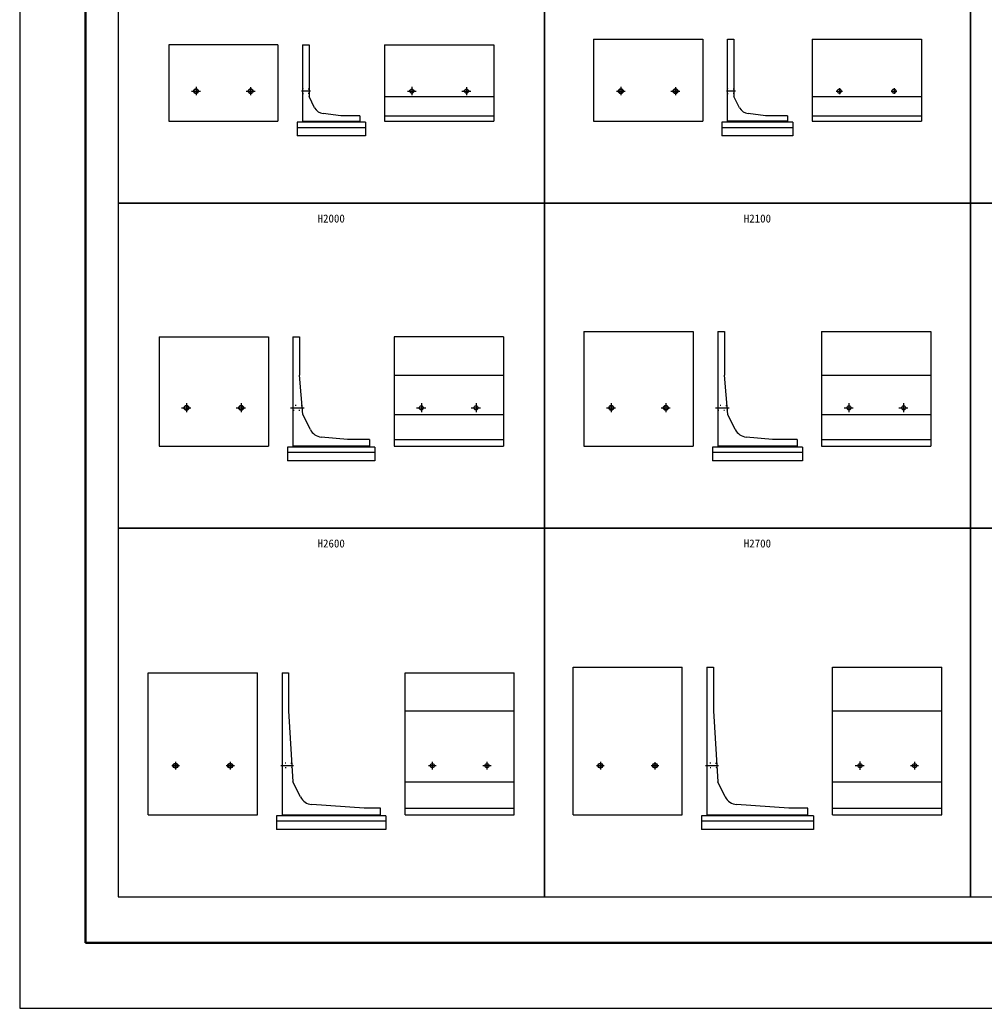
# Model space of a CAD drawing. Units: millimetres, scale not verified. Extents: x -50400 to 50400, y -17820 to 17820.
# Drawn here: x -50400 to -32750, y -17820 to 279 of the extents above; entities that cross this region are included whole.
import ezdxf
from ezdxf.enums import TextEntityAlignment as Align

# ---------------------------------------------------------------- set-up
doc = ezdxf.new("R2010")
doc.units = ezdxf.units.MM
doc.header["$LTSCALE"] = 60
doc.linetypes.add('DOTTED', pattern=[1.75, 0.25, -1.5])
doc.linetypes.add('LONG_DASHED_DOTTED', pattern=[15.25, 12, -1.5, 0.25, -1.5])
for name, color, linetype, lineweight in [('0-0_CENTER', 7, 'LONG_DASHED_DOTTED', 25), ('0-2_Defpoints', 5, 'Continuous', 25), ('0-4_HYO', 3, 'Continuous', 25), ('0-6_OUTLINE', 1, 'Continuous', 25), ('0-7_OUTLINE2', 4, 'DOTTED', 25), ('0-8_TXT', 7, 'Continuous', 25), ('0-9_WAKU', 3, 'Continuous', 25)]:
    doc.layers.add(name, color=color, linetype=linetype, lineweight=lineweight)
doc.styles.add('ＭＳ ゴシック', font='')
doc.styles.get('ＭＳ ゴシック').set_extended_font_data('MS Gothic')

msp = doc.modelspace()

# ---------------------------------------------------------------- linework, layer by layer
at = {"layer": '0-0_CENTER'}
for p, q in [((-47256.92, -1027.39), (-47094.09, -1027.39)), ((-47175, -951.62), (-47175, -1103.96)), ((-46257.19, -1027.39), (-46093.69, -1027.39)), ((-46175, -952.82), (-46175, -1102.28)), ((-45077.72, -1027.39), (-45243.75, -1027.39)), ((-43306.92, -1027.39), (-43144.09, -1027.39)), ((-43225, -951.62), (-43225, -1103.96)), ((-42307.19, -1027.39), (-42143.69, -1027.39)), ((-42225, -952.82), (-42225, -1102.28)), ((-39481.92, -1027.39), (-39319.09, -1027.39)), ((-39400, -951.62), (-39400, -1103.96)), ((-38482.19, -1027.39), (-38318.69, -1027.39)), ((-38400, -952.82), (-38400, -1102.28)), ((-37302.72, -1027.39), (-37468.75, -1027.39)), ((-35459.6, -1027.39), (-35346.14, -1027.39)), ((-35400, -972.54), (-35400, -1086)), ((-34454.33, -1027.39), (-34348.7, -1027.39)), ((-34400, -973.1), (-34400, -1078.32)), ((-47438.39, -6827.39), (-47271.1, -6827.39)), ((-47350, -6743.03), (-47350, -6904.89)), ((-46438.39, -6827.39), (-46271.1, -6827.39)), ((-46350, -6743.03), (-46350, -6904.89)), ((-45443.32, -6827.39), (-45193.46, -6827.39)), ((-43138.39, -6827.39), (-42971.1, -6827.39)), ((-43050, -6743.03), (-43050, -6904.89)), ((-42138.39, -6827.39), (-41971.1, -6827.39)), ((-42050, -6743.03), (-42050, -6904.89)), ((-39663.39, -6827.39), (-39496.1, -6827.39)), ((-39575, -6743.03), (-39575, -6904.89)), ((-38663.39, -6827.39), (-38496.1, -6827.39)), ((-38575, -6743.03), (-38575, -6904.89)), ((-37668.32, -6827.39), (-37418.46, -6827.39)), ((-35313.39, -6827.39), (-35146.1, -6827.39)), ((-35225, -6743.03), (-35225, -6904.89)), ((-34313.39, -6827.39), (-34146.1, -6827.39)), ((-34225, -6743.03), (-34225, -6904.89)), ((-47619.33, -13377.39), (-47478.26, -13377.39)), ((-47550, -13307.1), (-47550, -13450.43)), ((-46623.17, -13377.39), (-46472.3, -13377.39)), ((-46550, -13305.58), (-46550, -13449.12)), ((-45623.61, -13377.39), (-45387.97, -13377.39)), ((-42919.33, -13377.39), (-42778.26, -13377.39)), ((-42850, -13307.1), (-42850, -13450.43)), ((-41923.17, -13377.39), (-41772.3, -13377.39)), ((-41850, -13305.58), (-41850, -13449.12)), ((-39847.33, -13377.39), (-39705.51, -13377.39)), ((-39775, -13308.9), (-39775, -13447.92)), ((-38844.71, -13377.39), (-38705.03, -13377.39)), ((-38775, -13312.72), (-38775, -13447.43)), ((-37848.61, -13377.39), (-37612.97, -13377.39)), ((-35110.24, -13377.39), (-34944.52, -13377.39)), ((-35025, -13304.37), (-35025, -13454.16)), ((-34098, -13377.39), (-33950.28, -13377.39)), ((-34025, -13307.83), (-34025, -13448.16))]:
    msp.add_line(p, q, dxfattribs=at)
at = {"layer": '0-2_Defpoints'}
msp.add_lwpolyline([(-50400, -17820), (0, -17820), (0, 17820), (-50400, 17820)], close=True, dxfattribs=at)
at = {"layer": '0-4_HYO'}
for points in [[(-48600, -3077.39), (-40800, -3077.39), (-40800, 2072.61), (-48600, 2072.61)], [(-40800, -3077.39), (-33000, -3077.39), (-33000, 2072.61), (-40800, 2072.61)], [(-33000, -3077.39), (-25200, -3077.39), (-25200, 2072.61), (-33000, 2072.61)], [(-48600, -9027.39), (-40800, -9027.39), (-40800, -3077.39), (-48600, -3077.39)], [(-40800, -9027.39), (-33000, -9027.39), (-33000, -3077.39), (-40800, -3077.39)], [(-33000, -9027.39), (-25200, -9027.39), (-25200, -3077.39), (-33000, -3077.39)], [(-48600, -15777.39), (-40800, -15777.39), (-40800, -9027.39), (-48600, -9027.39)], [(-40800, -15777.39), (-33000, -15777.39), (-33000, -9027.39), (-40800, -9027.39)], [(-33000, -15777.39), (-25200, -15777.39), (-25200, -9027.39), (-33000, -9027.39)]]:
    msp.add_lwpolyline(points, close=True, dxfattribs=at)
at = {"layer": '0-6_OUTLINE'}
for p, q in [((-45675, -177.39), (-45675, -1577.39)), ((-45225, -177.39), (-45105, -177.39)), ((-45225, -177.39), (-45225, -1597.39)), ((-45105, -177.39), (-45105, -1127.39)), ((-43725, -177.39), (-41725, -177.39)), ((-43725, -177.39), (-43725, -1577.39)), ((-41725, -177.39), (-41725, -1577.39)), ((-39900, -77.39), (-39900, -1577.39)), ((-39900, -77.39), (-37900, -77.39)), ((-37900, -77.39), (-37900, -1577.39)), ((-37450, -77.39), (-37330, -77.39)), ((-37450, -1597.39), (-37450, -77.39)), ((-37330, -77.39), (-37330, -1127.39)), ((-35900, -77.39), (-35900, -1577.39)), ((-35900, -77.39), (-33900, -77.39)), ((-33900, -77.39), (-33900, -1577.39)), ((-45003.36, -1330.66), (-45105, -1127.39)), ((-43725, -1127.39), (-41725, -1127.39)), ((-37228.36, -1330.66), (-37330, -1127.39)), ((-35900, -1127.39), (-33900, -1127.39)), ((-44525, -1477.39), (-44847.58, -1439.88)), ((-36750, -1477.39), (-37072.58, -1439.88)), ((-47675, -1577.39), (-45675, -1577.39)), ((-45225, -1577.39), (-44175, -1577.39)), ((-44175, -1477.39), (-44525, -1477.39)), ((-44175, -1477.39), (-44175, -1597.39)), ((-44075, -1597.39), (-44075, -1847.39)), ((-43725, -1477.39), (-41725, -1477.39)), ((-43725, -1577.39), (-41725, -1577.39)), ((-39900, -1577.39), (-37900, -1577.39)), ((-36350, -1577.39), (-37450, -1577.39)), ((-36350, -1477.39), (-36750, -1477.39)), ((-36350, -1477.39), (-36350, -1597.39)), ((-36250, -1597.39), (-36250, -1847.39)), ((-35900, -1477.39), (-33900, -1477.39)), ((-35900, -1577.39), (-33900, -1577.39)), ((-44075, -1697.39), (-45325, -1697.39)), ((-36250, -1697.39), (-37550, -1697.39)), ((-44075, -1847.39), (-45325, -1847.39)), ((-36250, -1847.39), (-37550, -1847.39)), ((-40075, -5427.39), (-40075, -7527.39)), ((-37625, -5427.39), (-37505, -5427.39)), ((-37625, -5427.39), (-37625, -7547.39)), ((-37505, -5427.39), (-37505, -6227.39)), ((-35725, -5427.39), (-35725, -7527.39)), ((-35725, -5427.39), (-33725, -5427.39)), ((-33725, -5427.39), (-33725, -7527.39)), ((-47850, -5527.39), (-47850, -7527.39)), ((-45400, -5527.39), (-45400, -7547.39)), ((-43550, -5527.39), (-43550, -7527.39)), ((-41550, -5527.39), (-43550, -5527.39)), ((-41550, -5527.39), (-41550, -7527.39)), ((-43550, -6227.39), (-41550, -6227.39)), ((-37445, -6947.39), (-37505, -6227.39)), ((-35725, -6227.39), (-33725, -6227.39)), ((-43550, -6947.39), (-41550, -6947.39)), ((-37306.86, -7223.67), (-37445, -6947.39)), ((-35725, -6947.39), (-33725, -6947.39)), ((-44400, -7407.39), (-44882.33, -7360.71)), ((-44000, -7407.39), (-44400, -7407.39)), ((-44000, -7407.39), (-44000, -7547.39)), ((-43550, -7407.39), (-41550, -7407.39)), ((-36625, -7407.39), (-37107.33, -7360.71)), ((-36175, -7407.39), (-36625, -7407.39)), ((-36175, -7407.39), (-36175, -7547.39)), ((-35725, -7407.39), (-33725, -7407.39)), ((-47850, -7527.39), (-45850, -7527.39)), ((-44000, -7527.39), (-45400, -7527.39)), ((-43900, -7547.39), (-43900, -7797.39)), ((-43550, -7527.39), (-41550, -7527.39)), ((-40075, -7527.39), (-38075, -7527.39)), ((-36175, -7527.39), (-37625, -7527.39)), ((-36075, -7547.39), (-36075, -7797.39)), ((-35725, -7527.39), (-33725, -7527.39)), ((-43900, -7647.39), (-45500, -7647.39)), ((-36075, -7647.39), (-37725, -7647.39)), ((-43900, -7797.39), (-45500, -7797.39)), ((-36075, -7797.39), (-37725, -7797.39)), ((-40275, -11577.39), (-38275, -11577.39)), ((-40275, -14277.39), (-40275, -11577.39)), ((-38275, -14277.39), (-38275, -11577.39)), ((-37825, -11577.39), (-37825, -14297.39)), ((-35525, -14277.39), (-35525, -11577.39)), ((-35525, -11577.39), (-33525, -11577.39)), ((-33525, -14277.39), (-33525, -11577.39)), ((-48050, -14277.39), (-48050, -11677.39)), ((-48050, -11677.39), (-46050, -11677.39)), ((-46050, -14277.39), (-46050, -11677.39)), ((-45600, -11677.39), (-45600, -14297.39)), ((-41350, -14277.39), (-41350, -11677.39)), ((-45480, -12377.39), (-45400, -13677.39)), ((-43350, -12377.39), (-41350, -12377.39)), ((-37705, -12377.39), (-37625, -13677.39)), ((-35525, -12377.39), (-33525, -12377.39)), ((-45263.61, -13950.16), (-45400, -13677.39)), ((-43350, -13677.39), (-41350, -13677.39)), ((-37488.61, -13950.16), (-37625, -13677.39)), ((-35525, -13677.39), (-33525, -13677.39)), ((-44100, -14157.39), (-45058.14, -14087.7)), ((-36325, -14157.39), (-37283.14, -14087.7)), ((-48050, -14277.39), (-46050, -14277.39)), ((-45600, -14277.39), (-43800, -14277.39)), ((-43800, -14157.39), (-44100, -14157.39)), ((-43800, -14297.39), (-43800, -14157.39)), ((-43700, -14297.39), (-43700, -14547.39)), ((-43350, -14157.39), (-41350, -14157.39)), ((-43350, -14277.39), (-41350, -14277.39)), ((-40275, -14277.39), (-38275, -14277.39)), ((-37825, -14277.39), (-35975, -14277.39)), ((-35975, -14157.39), (-36325, -14157.39)), ((-35975, -14297.39), (-35975, -14157.39)), ((-35875, -14297.39), (-35875, -14547.39)), ((-35525, -14157.39), (-33525, -14157.39)), ((-35525, -14277.39), (-33525, -14277.39)), ((-43700, -14397.39), (-45700, -14397.39)), ((-35875, -14397.39), (-37925, -14397.39)), ((-43700, -14547.39), (-45700, -14547.39)), ((-35875, -14547.39), (-37925, -14547.39))]:
    msp.add_line(p, q, dxfattribs=at)
for points in [[(-45675, -177.39), (-47675, -177.39), (-47675, -1577.39)], [(-44075, -1597.39), (-45325, -1597.39), (-45325, -1847.39)], [(-36250, -1597.39), (-37550, -1597.39), (-37550, -1847.39)], [(-40075, -5427.39), (-38075, -5427.39), (-38075, -7527.39)], [(-47850, -5527.39), (-45850, -5527.39), (-45850, -7527.39)], [(-45400, -5527.39), (-45280, -5527.39), (-45280, -6227.39)], [(-45081.86, -7223.67), (-45220, -6947.39), (-45280, -6227.39)], [(-43900, -7547.39), (-45500, -7547.39), (-45500, -7797.39)], [(-36075, -7547.39), (-37725, -7547.39), (-37725, -7797.39)], [(-37825, -11577.39), (-37705, -11577.39), (-37705, -12377.39)], [(-45600, -11677.39), (-45480, -11677.39), (-45480, -12377.39)], [(-43350, -14277.39), (-43350, -11677.39), (-41350, -11677.39)], [(-43700, -14297.39), (-45700, -14297.39), (-45700, -14547.39)], [(-35875, -14297.39), (-37925, -14297.39), (-37925, -14547.39)]]:
    msp.add_lwpolyline(points, dxfattribs=at)
for centre, radius in [((-47175, -1027.39), 45), ((-47175, -1027.39), 37.5), ((-46175, -1027.39), 45), ((-46175, -1027.39), 37.5), ((-43225, -1027.39), 37.5), ((-42225, -1027.39), 37.5), ((-39400, -1027.39), 45), ((-39400, -1027.39), 37.5), ((-38400, -1027.39), 45), ((-38400, -1027.39), 37.5), ((-35400, -1027.39), 37.5), ((-34400, -1027.39), 37.5), ((-47350, -6827.39), 45), ((-47350, -6827.39), 37.5), ((-46350, -6827.39), 45), ((-46350, -6827.39), 37.5), ((-43050, -6827.39), 37.5), ((-42050, -6827.39), 37.5), ((-39575, -6827.39), 45), ((-39575, -6827.39), 37.5), ((-38575, -6827.39), 45), ((-38575, -6827.39), 37.5), ((-35225, -6827.39), 37.5), ((-34225, -6827.39), 37.5), ((-47550, -13377.39), 45), ((-47550, -13377.39), 37.5), ((-46550, -13377.39), 45), ((-46550, -13377.39), 37.5), ((-42850, -13377.39), 37.5), ((-41850, -13377.39), 37.5), ((-39775, -13377.39), 45), ((-39775, -13377.39), 37.5), ((-38775, -13377.39), 45), ((-38775, -13377.39), 37.5), ((-35025, -13377.39), 37.5), ((-34025, -13377.39), 37.5)]:
    msp.add_circle(centre, radius, dxfattribs=at)
for centre, radius, end in [((-44824.48, -1241.21), 200, 263.36749), ((-37049.48, -1241.21), 200, 263.36749), ((-44858.25, -7111.87), 250, 264.47246), ((-37083.25, -7111.87), 250, 264.47246), ((-45040, -13838.36), 250, 265.84036), ((-37265, -13838.36), 250, 265.84036)]:
    msp.add_arc(centre, radius, 206.56505, end, dxfattribs=at)
at = {"layer": '0-7_OUTLINE2'}
for p, q in [((-45105, -989.89), (-45225, -982.39)), ((-45225, -1072.39), (-45105, -1064.89)), ((-37330, -989.89), (-37450, -982.39)), ((-37450, -1072.39), (-37330, -1064.89)), ((-45395, -6782.61), (-45399.78, -6777.39)), ((-45399.78, -6877.38), (-45395, -6872.17)), ((-45238.16, -6789.66), (-45395, -6782.61)), ((-45395, -6872.17), (-45231.87, -6865.1)), ((-45233.54, -6784.86), (-45238.16, -6789.66)), ((-45226.66, -6869.88), (-45231.87, -6865.1)), ((-37620, -6782.61), (-37624.78, -6777.39)), ((-37624.78, -6877.38), (-37620, -6872.17)), ((-37463.16, -6789.66), (-37620, -6782.61)), ((-37620, -6872.17), (-37456.87, -6865.1)), ((-37458.54, -6784.86), (-37463.16, -6789.66)), ((-37451.66, -6869.88), (-37456.87, -6865.1)), ((-45595, -13332.39), (-45600, -13327.39)), ((-45425.78, -13339.89), (-45595, -13332.39)), ((-45425.78, -13339.89), (-45421.08, -13334.89)), ((-37820, -13332.39), (-37825, -13327.39)), ((-37650.78, -13339.89), (-37820, -13332.39)), ((-37650.78, -13339.89), (-37646.08, -13334.89)), ((-45595, -13422.39), (-45600, -13427.39)), ((-45421.16, -13414.89), (-45595, -13422.39)), ((-45421.16, -13414.89), (-45415.85, -13419.89)), ((-37820, -13422.39), (-37825, -13427.39)), ((-37646.16, -13414.89), (-37820, -13422.39)), ((-37646.16, -13414.89), (-37640.85, -13419.89))]:
    msp.add_line(p, q, dxfattribs=at)
at = {"layer": '0-9_WAKU', "lineweight": 50}
msp.add_lwpolyline([(-49200, -16620), (-1200, -16620), (-1200, 16620), (-49200, 16620)], close=True, dxfattribs=at)

# ---------------------------------------------------------------- texts
at = {"layer": '0-8_TXT', "style": 'ＭＳ ゴシック'}
for s, p in [('H2000', (-44950, -3477.39)), ('H2100', (-37150, -3477.39)), ('H2600', (-44950, -9427.39)), ('H2700', (-37150, -9427.39))]:
    msp.add_text(s, height=146.6, dxfattribs=at).set_placement(p, align=Align.BOTTOM_LEFT)

doc.saveas('drawing.dxf')
